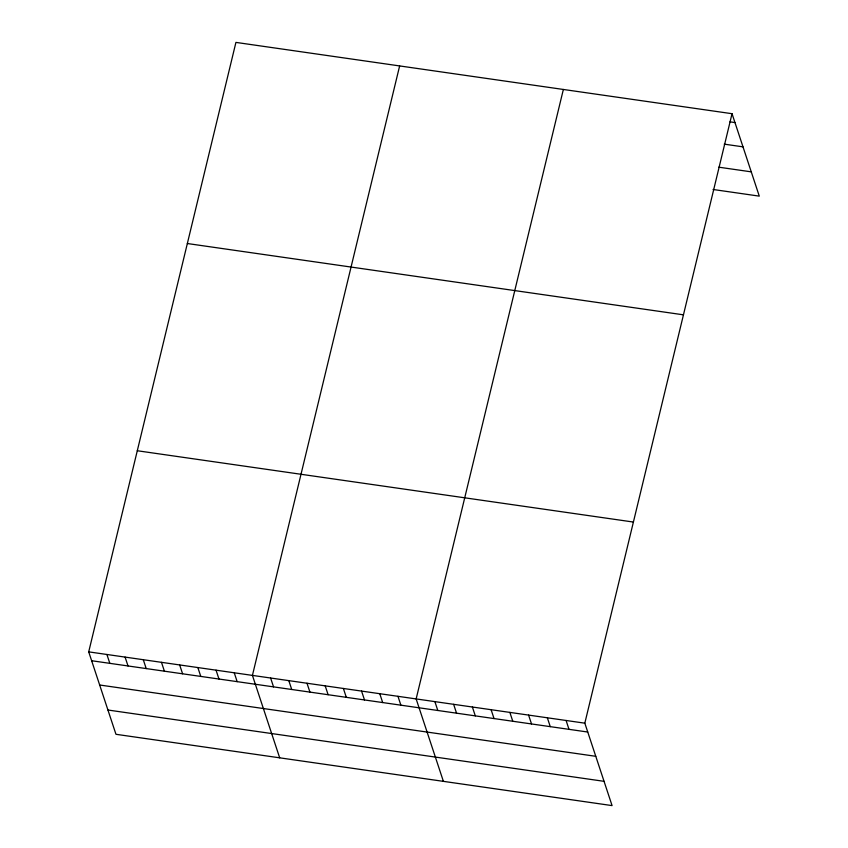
<?xml version="1.0" encoding="UTF-8"?>
<svg xmlns="http://www.w3.org/2000/svg" width="848" height="848" viewBox="0 0 848 848"><rect width="100%" height="100%" fill="white"/><g stroke="black" fill="none" stroke-linecap="round" stroke-linejoin="round"><path stroke-width="1.27" d="M732.036 113.706L584.823 723.174L612.076 805.6L115.964 734.294L88.711 651.868L235.924 42.4L732.036 113.706L759.289 196.132L713.062 189.486M399.641 65.932L252.428 675.4L279.681 757.826M563.358 89.464L416.145 698.932L443.398 781.358M729.958 121.847L734.962 122.557M724.245 144.149L742.986 146.842M718.775 167.183L751.264 171.847M187.344 243.524L683.456 314.831M137.291 450.744L633.403 522.05M88.711 651.868L584.823 723.174M91.637 660.73L587.749 732.036M99.672 685.004L595.784 756.31M107.94 710.02L604.052 781.326M566.082 720.482L569.008 729.344M547.342 717.79L550.267 726.641M528.59 715.087L531.526 723.948M509.849 712.394L512.786 721.256M491.109 709.702L494.045 718.563M472.368 707.009L475.304 715.871M453.627 704.317L456.553 713.179M434.886 701.625L437.812 710.486M397.956 696.314L400.881 705.176M379.766 693.706L382.692 702.557M361.566 691.088L364.502 699.95M343.376 688.47L346.313 697.332M325.187 685.862L328.123 694.713M306.997 683.244L309.933 692.106M288.808 680.626L291.733 689.488M270.618 678.018L273.544 686.88M234.239 672.782L237.164 681.644M216.049 670.174L218.975 679.036M197.849 667.556L200.785 676.418M179.659 664.938L182.596 673.8M161.47 662.33L164.406 671.192M143.28 659.712L146.216 668.574M125.091 657.105L128.016 665.956M106.901 654.486L109.827 663.348"/></g></svg>
